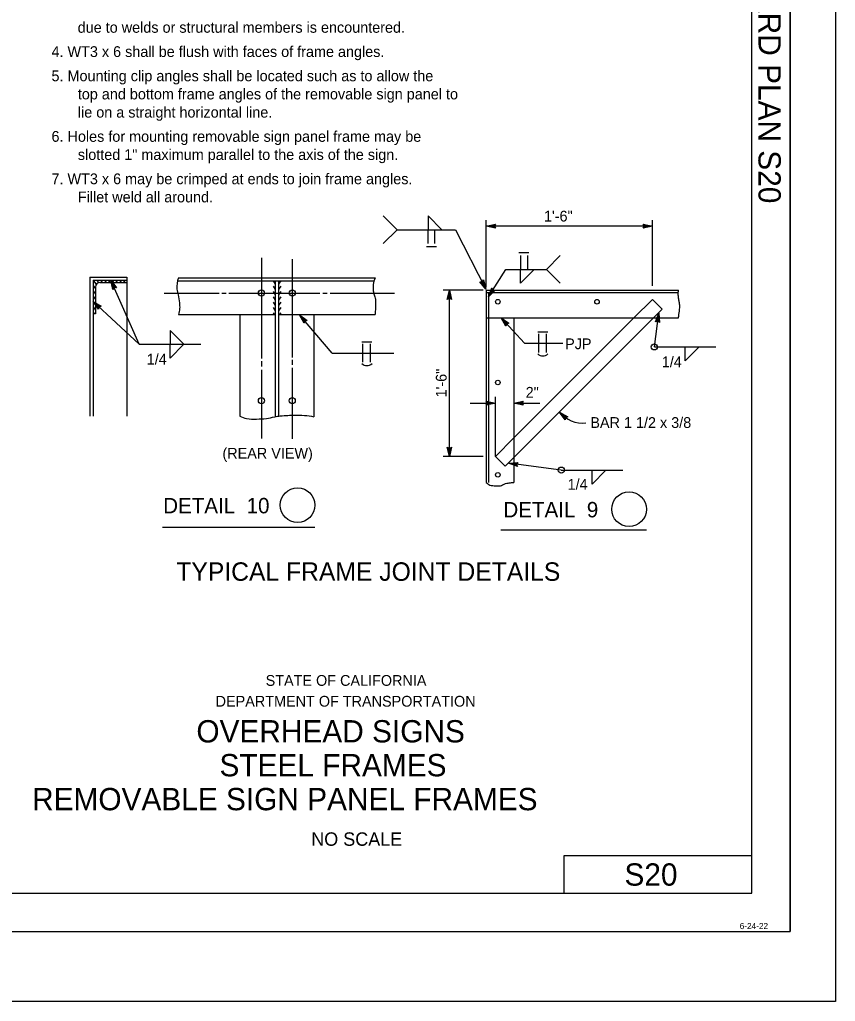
# Model space of a CAD drawing. Extents: x -894 to 866, y -476 to 714.
# Drawn here: x 336 to 866, y -476 to 162 of the extents above; entities that cross this region are included whole.
import ezdxf

# ---------------------------------------------------------------- set-up
doc = ezdxf.new("R2010")
doc.units = 0
for name, color, linetype in [('10 Sheet Format', 7, 'Continuous'), ('56 Stage 3 Anno', 7, 'Continuous'), ('57 Undefined', 7, 'Continuous'), ('60 Nongeo Data', 7, 'Continuous')]:
    doc.layers.add(name, color=color, linetype=linetype)

msp = doc.modelspace()

# ---------------------------------------------------------------- linework, layer by layer
at = {"layer": '10 Sheet Format'}
for p, q in [((836.55, 668.96), (836.55, -431.04)), ((811.55, -406.04), (811.55, 643.96)), ((811.55, -381.95), (689.5, -381.95)), ((689.5, -381.95), (689.5, -406.04)), ((-813.45, -406.04), (811.55, -406.04)), ((-863.46, -431.04), (836.55, -431.04))]:
    msp.add_line(p, q, dxfattribs=at)
for points in [[(-894.04, 713.56), (865.96, 713.56), (865.96, -476.44), (-894.04, -476.44)], [(-863.46, -431.04), (836.55, -431.04), (836.55, 668.96), (-863.46, 668.96)]]:
    msp.add_lwpolyline(points, close=True, dxfattribs=at)
at = {"layer": '56 Stage 3 Anno'}
for p, q in [((572.06, 34.02), (581.06, 25.02)), ((601.11, 34.02), (610.11, 25.02)), ((601.11, 34.02), (601.11, 25.02)), ((638.99, -12.23), (638.99, 31.27)), ((638.99, 27.33), (644.99, 28.66)), ((638.99, 27.33), (644.99, 28.66)), ((746.99, 27.33), (638.99, 27.33)), ((644.99, 25.99), (638.99, 27.33)), ((638.99, 27.33), (638.99, 27.33)), ((644.99, 25.99), (638.99, 27.33)), ((638.99, 27.33), (638.99, 27.33)), ((644.77, 26.34), (640.37, 27.33)), ((644.77, 26.34), (640.37, 27.33)), ((640.38, 27.33), (644.75, 28.3)), ((640.38, 27.33), (644.75, 28.3)), ((641.75, 27.33), (644.58, 27.95)), ((641.75, 27.33), (644.58, 27.95)), ((644.54, 26.7), (641.75, 27.33)), ((644.54, 26.7), (641.75, 27.33)), ((643.13, 27.33), (644.34, 27.59)), ((643.13, 27.33), (644.34, 27.59)), ((644.36, 27.05), (643.13, 27.33)), ((644.36, 27.05), (643.13, 27.33)), ((644.99, 28.66), (644.19, 27.33)), ((644.99, 28.66), (644.19, 27.33)), ((644.19, 27.33), (644.99, 25.99)), ((644.19, 27.33), (644.99, 25.99)), ((644.99, 28.66), (644.99, 28.66)), ((644.99, 28.66), (644.99, 28.66)), ((644.99, 25.99), (644.99, 25.99)), ((644.99, 25.99), (644.99, 25.99)), ((741.79, 27.33), (740.99, 28.67)), ((740.99, 28.67), (740.99, 28.67)), ((740.99, 28.67), (746.99, 27.33)), ((741.79, 27.33), (740.99, 28.67)), ((740.99, 28.67), (740.99, 28.67)), ((740.99, 28.67), (746.99, 27.33)), ((746.99, 27.33), (740.99, 26)), ((740.99, 26), (741.79, 27.33)), ((746.99, 27.33), (740.99, 26)), ((740.99, 26), (741.79, 27.33)), ((740.99, 26), (740.99, 26)), ((740.99, 26), (740.99, 26)), ((741.2, 28.31), (745.61, 27.33)), ((741.2, 28.31), (745.61, 27.33)), ((745.6, 27.33), (741.22, 26.36)), ((745.6, 27.33), (741.22, 26.36)), ((744.22, 27.33), (741.4, 26.7)), ((744.22, 27.33), (741.4, 26.7)), ((741.44, 27.95), (744.22, 27.33)), ((741.44, 27.95), (744.22, 27.33)), ((741.61, 27.61), (742.84, 27.33)), ((741.61, 27.61), (742.84, 27.33)), ((742.84, 27.33), (741.63, 27.06)), ((742.84, 27.33), (741.63, 27.06)), ((746.99, -11.35), (746.99, 31.27)), ((746.99, 27.33), (746.99, 27.33)), ((746.99, 27.33), (746.99, 27.33)), ((572.06, 16.02), (581.06, 25.02)), ((581.11, 25.02), (618.89, 25.02)), ((601.11, 16.02), (601.11, 25.02)), ((605.61, 16.02), (605.61, 25.02)), ((618.89, 25.02), (638.74, -13.52)), ((606.65, 13.91), (600.08, 13.91)), ((492.84, 6.82), (492.84, -58.6)), ((660.19, 10.37), (666.75, 10.37)), ((661.23, 8.26), (661.23, -0.74)), ((665.73, 8.26), (665.73, -0.74)), ((687.13, 8.26), (678.13, -0.74)), ((512.84, 6), (512.84, -57.92)), ((640.49, -18.53), (651.72, -0.74)), ((651.72, -0.74), (678.13, -0.74)), ((661.23, -9.74), (670.23, -0.74)), ((661.23, -9.74), (661.23, -0.74)), ((687.13, -9.74), (678.13, -0.74)), ((413.42, -49.36), (394.89, -7.66)), ((396.11, -13.68), (394.89, -7.66)), ((394.89, -7.66), (394.89, -7.66)), ((394.89, -7.66), (398.55, -12.6)), ((396.11, -13.68), (394.89, -7.66)), ((394.89, -7.66), (394.89, -7.66)), ((394.89, -7.66), (398.55, -12.6)), ((396.34, -13.34), (395.45, -8.92)), ((396.34, -13.34), (395.45, -8.92)), ((395.46, -8.93), (398.12, -12.53)), ((395.46, -8.93), (398.12, -12.53)), ((396.58, -12.98), (396.01, -10.18)), ((396.01, -10.18), (397.73, -12.51)), ((396.58, -12.98), (396.01, -10.18)), ((396.01, -10.18), (397.73, -12.51)), ((397, -12.41), (396.11, -13.68)), ((397, -12.41), (396.11, -13.68)), ((396.82, -12.68), (396.57, -11.45)), ((396.57, -11.45), (397.31, -12.44)), ((396.82, -12.68), (396.57, -11.45)), ((396.57, -11.45), (397.31, -12.44)), ((398.55, -12.6), (397, -12.41)), ((398.55, -12.6), (397, -12.41)), ((398.55, -12.6), (398.55, -12.6)), ((398.55, -12.6), (398.55, -12.6)), ((638.74, -13.52), (634.81, -8.79)), ((634.81, -8.79), (634.81, -8.79)), ((634.81, -8.79), (636.36, -8.89)), ((638.1, -12.28), (635.23, -8.84)), ((637.48, -11.06), (635.62, -8.84)), ((636.84, -9.83), (636.05, -8.88)), ((636.36, -8.89), (637.18, -7.57)), ((636.52, -8.61), (636.84, -9.83)), ((636.75, -8.3), (637.48, -11.06)), ((636.96, -7.92), (638.11, -12.29)), ((637.18, -7.57), (637.18, -7.57)), ((637.18, -7.57), (638.74, -13.52)), ((640.49, -18.53), (642.56, -12.75)), ((642.56, -12.75), (642.56, -12.75)), ((642.56, -12.75), (643.26, -14.14)), ((396.11, -13.68), (396.11, -13.68)), ((396.11, -13.68), (396.11, -13.68)), ((429.5, -16.1), (465.29, -16.1)), ((467.06, -16.1), (469.93, -16.1)), ((471.57, -16.1), (512.84, -16.1)), ((512.84, -16.1), (530.82, -16.1)), ((532.73, -16.1), (535.46, -16.1)), ((537.51, -16.1), (579.26, -16.1)), ((636.99, -14.23), (610.99, -14.23)), ((613.65, -20.23), (614.99, -14.23)), ((613.65, -20.23), (614.99, -14.23)), ((614, -20.02), (614.99, -15.61)), ((614, -20.02), (614.99, -15.61)), ((614.36, -19.78), (614.98, -17)), ((614.36, -19.78), (614.98, -17)), ((614.71, -19.61), (614.98, -18.38)), ((614.71, -19.61), (614.98, -18.38)), ((614.98, -17), (615.61, -19.82)), ((614.98, -17), (615.61, -19.82)), ((614.98, -18.38), (615.25, -19.59)), ((614.98, -18.38), (615.25, -19.59)), ((614.99, -122.23), (614.99, -14.23)), ((614.99, -14.23), (614.99, -14.23)), ((614.99, -14.23), (616.32, -20.23)), ((614.99, -14.23), (614.99, -14.23)), ((614.99, -14.23), (616.32, -20.23)), ((614.99, -15.63), (615.96, -20)), ((614.99, -15.63), (615.96, -20)), ((638.74, -13.52), (638.74, -13.52)), ((644.82, -14.17), (640.49, -18.53)), ((640.49, -18.53), (640.49, -18.53)), ((644.41, -14.17), (641.22, -17.37)), ((641.23, -17.36), (642.74, -13.14)), ((641.96, -16.2), (642.94, -13.48)), ((643.98, -14.17), (641.96, -16.2)), ((642.7, -15.03), (643.12, -13.87)), ((643.59, -14.14), (642.7, -15.03)), ((643.26, -14.14), (644.82, -14.17)), ((644.82, -14.17), (644.82, -14.17)), ((413.42, -49.36), (383.35, -21.6)), ((386.85, -26.66), (383.35, -21.6)), ((383.35, -21.6), (383.35, -21.6)), ((383.35, -21.6), (388.67, -24.7)), ((386.94, -26.25), (384.37, -22.54)), ((384.38, -22.55), (388.25, -24.8)), ((387.01, -25.83), (385.38, -23.48)), ((385.38, -23.48), (387.88, -24.94)), ((387.11, -25.45), (386.4, -24.42)), ((386.4, -24.42), (387.47, -25.04)), ((387.18, -25.13), (386.85, -26.66)), ((388.67, -24.7), (387.18, -25.13)), ((388.67, -24.7), (388.67, -24.7)), ((614.99, -19.43), (613.65, -20.23)), ((614.99, -19.43), (613.65, -20.23)), ((613.65, -20.23), (613.65, -20.23)), ((613.65, -20.23), (613.65, -20.23)), ((616.32, -20.23), (614.99, -19.43)), ((616.32, -20.23), (614.99, -19.43)), ((616.32, -20.23), (616.32, -20.23)), ((616.32, -20.23), (616.32, -20.23)), ((386.85, -26.66), (386.85, -26.66)), ((538.81, -55.05), (517.62, -30.23)), ((520.49, -35.66), (517.62, -30.23)), ((517.62, -30.23), (517.62, -30.23)), ((517.62, -30.23), (522.52, -33.93)), ((520.62, -35.27), (518.51, -31.28)), ((518.52, -31.28), (522.1, -33.98)), ((748.3, -51.09), (751.14, -29.1)), ((749.04, -34.88), (751.14, -29.1)), ((749.42, -34.71), (750.96, -30.47)), ((749.81, -34.53), (750.78, -31.84)), ((750.78, -31.84), (751.04, -34.73)), ((750.97, -30.48), (751.36, -34.95)), ((751.14, -29.1), (751.14, -29.1)), ((751.14, -29.1), (751.69, -35.23)), ((520.75, -34.86), (519.41, -32.33)), ((519.41, -32.33), (521.72, -34.07)), ((520.89, -34.5), (520.31, -33.38)), ((520.31, -33.38), (521.29, -34.13)), ((520.99, -34.18), (520.49, -35.66)), ((520.49, -35.66), (520.49, -35.66)), ((522.52, -33.93), (520.99, -34.18)), ((522.52, -33.93), (522.52, -33.93)), ((663.8, -48.68), (648.6, -32.24)), ((651.69, -37.55), (648.6, -32.24)), ((648.6, -32.24), (648.6, -32.24)), ((648.6, -32.24), (653.65, -35.74)), ((651.8, -37.15), (649.54, -33.25)), ((649.55, -33.25), (653.23, -35.81)), ((651.91, -36.73), (650.48, -34.27)), ((650.48, -34.27), (652.85, -35.92)), ((652.05, -36.37), (651.41, -35.28)), ((651.41, -35.28), (652.43, -35.99)), ((652.13, -36.05), (651.69, -37.55)), ((651.69, -37.55), (651.69, -37.55)), ((653.65, -35.74), (652.13, -36.05)), ((653.65, -35.74), (653.65, -35.74)), ((750.47, -34.26), (749.04, -34.88)), ((749.04, -34.88), (749.04, -34.88)), ((750.18, -34.4), (750.61, -33.21)), ((751.69, -35.23), (750.47, -34.26)), ((750.61, -33.21), (750.72, -34.45)), ((751.69, -35.23), (751.69, -35.23)), ((433.42, -40.36), (442.42, -49.36)), ((433.42, -40.36), (433.42, -49.36)), ((672.43, -41.33), (679, -41.33)), ((673.15, -54.68), (673.15, -42.68)), ((678.15, -54.68), (678.15, -42.68)), ((413.42, -49.36), (453.42, -49.36)), ((433.42, -58.36), (442.42, -49.36)), ((433.42, -58.36), (433.42, -49.36)), ((558.1, -47.7), (564.66, -47.7)), ((558.81, -61.05), (558.81, -49.05)), ((563.81, -61.05), (563.81, -49.05)), ((663.8, -48.68), (688.76, -48.68)), ((538.81, -55.05), (578.81, -55.05)), ((748.3, -51.09), (788.3, -51.09)), ((768.3, -60.09), (777.3, -51.09)), ((768.3, -60.09), (768.3, -51.09)), ((492.84, -60.38), (492.84, -63.93)), ((512.84, -59.56), (512.84, -62.7)), ((492.84, -65.97), (492.84, -110.53)), ((512.84, -64.61), (512.84, -110.9)), ((628.47, -87.62), (644.99, -87.62)), ((639.79, -87.62), (638.99, -86.28)), ((638.99, -86.28), (638.99, -86.28)), ((638.99, -86.28), (644.99, -87.62)), ((644.99, -87.62), (638.99, -88.95)), ((638.99, -88.95), (639.79, -87.62)), ((638.99, -88.95), (638.99, -88.95)), ((639.2, -86.63), (643.61, -87.62)), ((643.6, -87.62), (639.22, -88.59)), ((642.22, -87.62), (639.4, -88.24)), ((639.44, -86.99), (642.22, -87.62)), ((639.61, -87.34), (640.84, -87.62)), ((640.84, -87.62), (639.63, -87.88)), ((644.99, -122.23), (644.99, -83.62)), ((644.99, -87.62), (644.99, -87.62)), ((656.99, -87.62), (662.99, -86.29)), ((662.99, -88.96), (656.99, -87.62)), ((656.99, -87.62), (656.99, -87.62)), ((656.99, -87.62), (673.92, -87.62)), ((662.77, -88.6), (658.37, -87.62)), ((658.38, -87.61), (662.75, -86.65)), ((659.75, -87.62), (662.57, -86.99)), ((662.54, -88.24), (659.75, -87.62)), ((661.13, -87.62), (662.34, -87.35)), ((662.36, -87.9), (661.13, -87.62)), ((662.99, -86.29), (662.19, -87.62)), ((662.19, -87.62), (662.99, -88.96)), ((662.99, -86.29), (662.99, -86.29)), ((662.99, -88.96), (662.99, -88.96)), ((690.18, -98.54), (686.54, -93.59)), ((686.54, -93.59), (686.54, -93.59)), ((686.54, -93.59), (691.94, -96.52)), ((690.25, -98.12), (687.58, -94.49)), ((687.59, -94.5), (691.52, -96.64)), ((690.31, -97.7), (688.62, -95.4)), ((688.62, -95.4), (691.16, -96.78)), ((690.41, -97.32), (689.66, -96.31)), ((689.66, -96.31), (690.75, -96.9)), ((690.46, -97), (690.18, -98.54)), ((690.18, -98.54), (690.18, -98.54)), ((691.94, -96.52), (690.46, -97)), ((691.93, -96.52), (691.93, -96.52)), ((614.99, -122.23), (613.66, -116.23)), ((613.66, -116.23), (613.66, -116.23)), ((613.66, -116.23), (614.99, -117.03)), ((614.98, -120.84), (614.02, -116.47)), ((614.99, -119.47), (614.36, -116.65)), ((614.99, -118.09), (614.72, -116.88)), ((614.99, -117.03), (616.33, -116.23)), ((616.33, -116.23), (614.99, -122.23)), ((615.97, -116.45), (614.99, -120.85)), ((615.61, -116.68), (614.99, -119.47)), ((615.26, -116.86), (614.99, -118.09)), ((616.33, -116.23), (616.33, -116.23)), ((636.99, -122.23), (610.99, -122.23)), ((614.99, -122.23), (614.99, -122.23)), ((653.46, -126.74), (659.59, -126.19)), ((687.76, -131.19), (653.46, -126.74)), ((659.24, -128.84), (653.46, -126.74)), ((653.46, -126.74), (653.46, -126.74)), ((659.07, -128.46), (654.83, -126.92)), ((654.84, -126.91), (659.31, -126.52)), ((656.2, -127.1), (659.09, -126.84)), ((658.89, -128.07), (656.2, -127.1)), ((657.57, -127.27), (658.81, -127.16)), ((658.76, -127.7), (657.57, -127.27)), ((659.58, -126.19), (658.62, -127.41)), ((658.62, -127.41), (659.24, -128.84)), ((659.58, -126.19), (659.58, -126.19)), ((659.24, -128.84), (659.24, -128.84)), ((687.76, -131.19), (727.76, -131.19)), ((707.76, -140.19), (716.76, -131.19)), ((707.76, -140.19), (707.76, -131.19))]:
    msp.add_line(p, q, dxfattribs=at)
for centre in [(748.3, -51.09), (687.76, -131.19)]:
    msp.add_circle(centre, 2, dxfattribs=at)
for centre, radius, start, end in [((675.79, -52.21), 4.7, 225.40074, 314.0374), ((561.45, -58.58), 4.7, 225.40074, 314.0374), ((701.91, -80.31), 20.31, 220.82507, 275.10248)]:
    msp.add_arc(centre, radius, start, end, dxfattribs=at)
at = {"layer": '57 Undefined'}
for p, q in [((428.56, -168.32), (527.6, -168.32)), ((648.44, -170.07), (743.08, -170.07))]:
    msp.add_line(p, q, dxfattribs=at)
for centre in [(516.33, -153.93), (731.81, -156.6)]:
    msp.add_circle(centre, 11.27, dxfattribs=at)
at = {"layer": '60 Nongeo Data'}
for p, q in [((381.35, -5.66), (381.35, -96.1)), ((381.35, -5.66), (405.35, -5.66)), ((405.35, -5.66), (405.35, -96.1)), ((438.84, -6.1), (566.84, -6.1)), ((383.35, -7.66), (383.35, -96.1)), ((383.35, -7.66), (405.35, -7.66)), ((383.35, -7.66), (385.36, -10.52)), ((383.35, -11.14), (384.85, -13.29)), ((384.84, -12.21), (384.84, -29.66)), ((385.8, -7.66), (386.97, -9.34)), ((387.84, -9.21), (405.35, -9.21)), ((388.24, -7.66), (389.33, -9.21)), ((390.68, -7.66), (391.77, -9.21)), ((393.12, -7.66), (394.21, -9.21)), ((395.56, -7.66), (396.65, -9.21)), ((398, -7.66), (399.09, -9.21)), ((400.45, -7.66), (401.53, -9.21)), ((402.89, -7.66), (403.98, -9.21)), ((438.57, -8.1), (566.2, -8.1)), ((500.34, -8.1), (501.84, -10.24)), ((500.34, -11.58), (501.84, -13.73)), ((501.84, -8.1), (501.84, -96.1)), ((503.84, -8.1), (503.84, -96.1)), ((505.34, -8.1), (503.84, -10.24)), ((505.34, -11.58), (503.84, -13.73)), ((383.35, -14.63), (384.85, -16.77)), ((383.35, -18.12), (384.85, -20.26)), ((500.34, -15.07), (501.84, -17.21)), ((500.34, -18.56), (501.84, -20.7)), ((505.34, -15.07), (503.84, -17.21)), ((505.34, -18.56), (503.84, -20.7)), ((638.99, -14.23), (638.99, -139.23)), ((638.99, -14.23), (763.99, -14.23)), ((638.99, -15.73), (763.99, -15.73)), ((640.49, -15.73), (640.49, -139.23)), ((383.35, -21.6), (384.85, -23.75)), ((383.35, -25.09), (384.85, -27.23)), ((500.34, -22.04), (501.84, -24.19)), ((505.34, -22.04), (503.84, -24.19)), ((734.99, -32.23), (746.99, -20.23)), ((746.99, -20.23), (753.35, -26.6)), ((383.35, -28.58), (384.11, -29.66)), ((384.84, -29.66), (383.35, -29.66)), ((438.84, -30.1), (501.84, -30.1)), ((478.84, -30.1), (478.84, -96.1)), ((500.34, -25.53), (501.84, -27.67)), ((500.34, -29.02), (501.09, -30.1)), ((505.34, -25.53), (503.84, -27.67)), ((503.84, -30.1), (566.84, -30.1)), ((505.34, -29.02), (504.58, -30.1)), ((526.84, -30.1), (526.84, -96.44)), ((747.71, -32.23), (753.35, -26.6)), ((638.99, -32.23), (763.99, -32.23)), ((656.99, -32.23), (656.99, -139.24)), ((656.99, -110.23), (734.99, -32.23)), ((656.99, -122.96), (747.71, -32.23)), ((644.99, -122.23), (656.99, -110.23)), ((651.35, -128.6), (644.99, -122.23)), ((651.35, -128.6), (656.99, -122.96))]:
    msp.add_line(p, q, dxfattribs=at)
for centre, radius in [((492.84, -16.1), 2), ((512.84, -16.1), 2), ((646.49, -21.73), 1.5), ((710.99, -21.73), 1.5), ((646.49, -74.23), 1.5), ((492.84, -86.1), 2), ((512.84, -86.1), 2), ((646.49, -134.23), 1.5)]:
    msp.add_circle(centre, radius, dxfattribs=at)
msp.add_arc((387.84, -12.21), 3, 90, 180, dxfattribs=at)
for points in [[(438.84, -6.1), (437.82, -13.54), (438.73, -17.34), (439.45, -22.4), (439.63, -26.19), (438.84, -30.1)], [(566.84, -6.1), (565.45, -10.47), (565.45, -13.9), (565.81, -16.61), (566.71, -19.32), (567.07, -21.85), (566.89, -24.75), (566.89, -26.92), (566.71, -28.72), (566.84, -30.1)], [(763.99, -32.23), (764.28, -30.08), (764.75, -25.58), (764.59, -22.47), (764.13, -20.15), (763.82, -17.51), (763.82, -15.49), (763.99, -14.23)], [(478.84, -96.1), (483.2, -97.6), (489.71, -97.96), (496.03, -97.6), (501.46, -96.51), (505.07, -95.97), (509.95, -95.61), (514.11, -95.43), (520.8, -95.61), (526.84, -96.44)], [(638.99, -139.23), (641.25, -140.85), (645.28, -141.32), (648.23, -141.32), (650.71, -140.23), (653.97, -139.45), (656.99, -139.24)]]:
    msp.add_spline(points, degree=3, dxfattribs=at)

# ---------------------------------------------------------------- texts
at = {"layer": '10 Sheet Format'}
msp.add_text('2022 STANDARD PLAN S20', height=14.5, rotation=270, dxfattribs=at).set_placement((815.95, 293.3))
for s, height, p in [('STATE OF CALIFORNIA', 7, (495.56, -271.36)), ('DEPARTMENT OF TRANSPORTATION', 7, (463.04, -284.89)), ('OVERHEAD SIGNS', 14.5, (450.52, -308.16)), ('STEEL FRAMES', 14.5, (465.53, -330.19)), ('REMOVABLE SIGN PANEL FRAMES', 14.5, (343.71, -352.23)), ('NO SCALE', 8.75, (525.19, -375.34)), ('6-24-22', 4, (803.76, -429.47))]:
    msp.add_text(s, height=height, dxfattribs=at).set_placement(p)
at = {"layer": '57 Undefined'}
for s, height, p in [('due to welds or structural members is encountered.', 7, (373.37, 153.08)), ('4. WT3 x 6 shall be flush with faces of frame angles.', 7, (356.33, 137.33)), ('5. Mounting clip angles shall be located such as to allow the ', 7, (356.33, 121.58)), ('top and bottom frame angles of the removable sign panel to ', 7, (373.44, 109.77)), ('lie on a straight horizontal line.', 7, (373.44, 97.96)), ('6. Holes for mounting removable sign panel frame may be', 7, (356.33, 82.21)), ('slotted 1" maximum parallel to the axis of the sign.', 7, (373.44, 70.4)), ('7. WT3 x 6 may be crimped at ends to join frame angles.', 7, (356.33, 54.65)), ('Fillet weld all around.', 7, (373.44, 42.84)), ('1\'-6"', 7, (676.51, 30.41)), ('PJP', 7, (690.26, -52.58)), ('1/4', 7, (418.24, -62.56)), ('1/4', 7, (753.12, -64.29)), ('2"', 7, (664.62, -84.11)), ('BAR 1 1/2 x 3/8', 7, (706.67, -103.75)), ('(REAR VIEW)', 7, (467.47, -123.71)), ('1/4', 7, (691.87, -143.88)), ('DETAIL  10', 10, (428.93, -159.24)), ('DETAIL  9', 10, (650.12, -161.86)), ('TYPICAL FRAME JOINT DETAILS', 12, (437.47, -203.11))]:
    msp.add_text(s, height=height, dxfattribs=at).set_placement(p)
msp.add_text('1\'-6"', height=7, rotation=90, dxfattribs=at).set_placement((613.21, -83.91))
at = {"layer": '60 Nongeo Data'}
msp.add_text('S20', height=14.5, dxfattribs=at).set_placement((728.83, -401.24))

doc.saveas('drawing.dxf')
